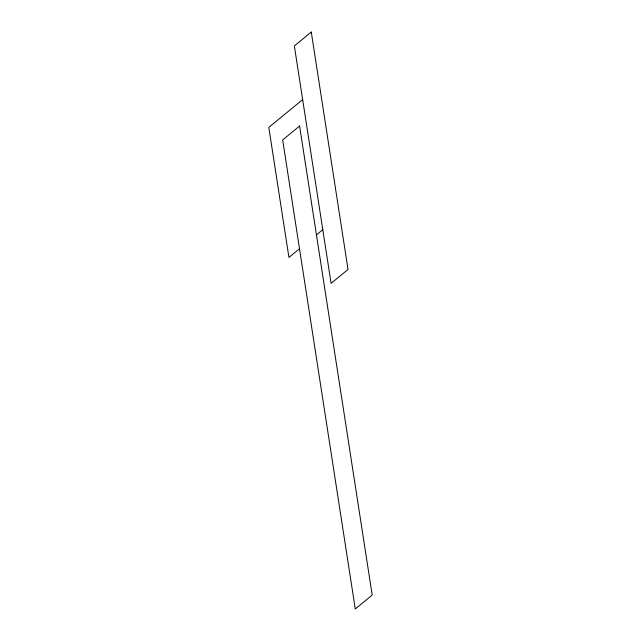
<?xml version="1.0" encoding="UTF-8"?>
<svg xmlns="http://www.w3.org/2000/svg" width="641" height="641" viewBox="0 0 641 641"><rect width="100%" height="100%" fill="white"/><g stroke="black" fill="none" stroke-linecap="round" stroke-linejoin="round"><path stroke-width="0.96" d="M302.656 99.611L268.795 127.359L288.931 257.418L299.515 248.748M316.438 234.87L322.792 229.67M311.278 32.05L294.347 45.928L331.101 283.354L348.031 269.484L311.278 32.05M299.595 126.053L282.665 139.93L355.274 608.95L372.205 595.072L299.595 126.053"/></g></svg>
